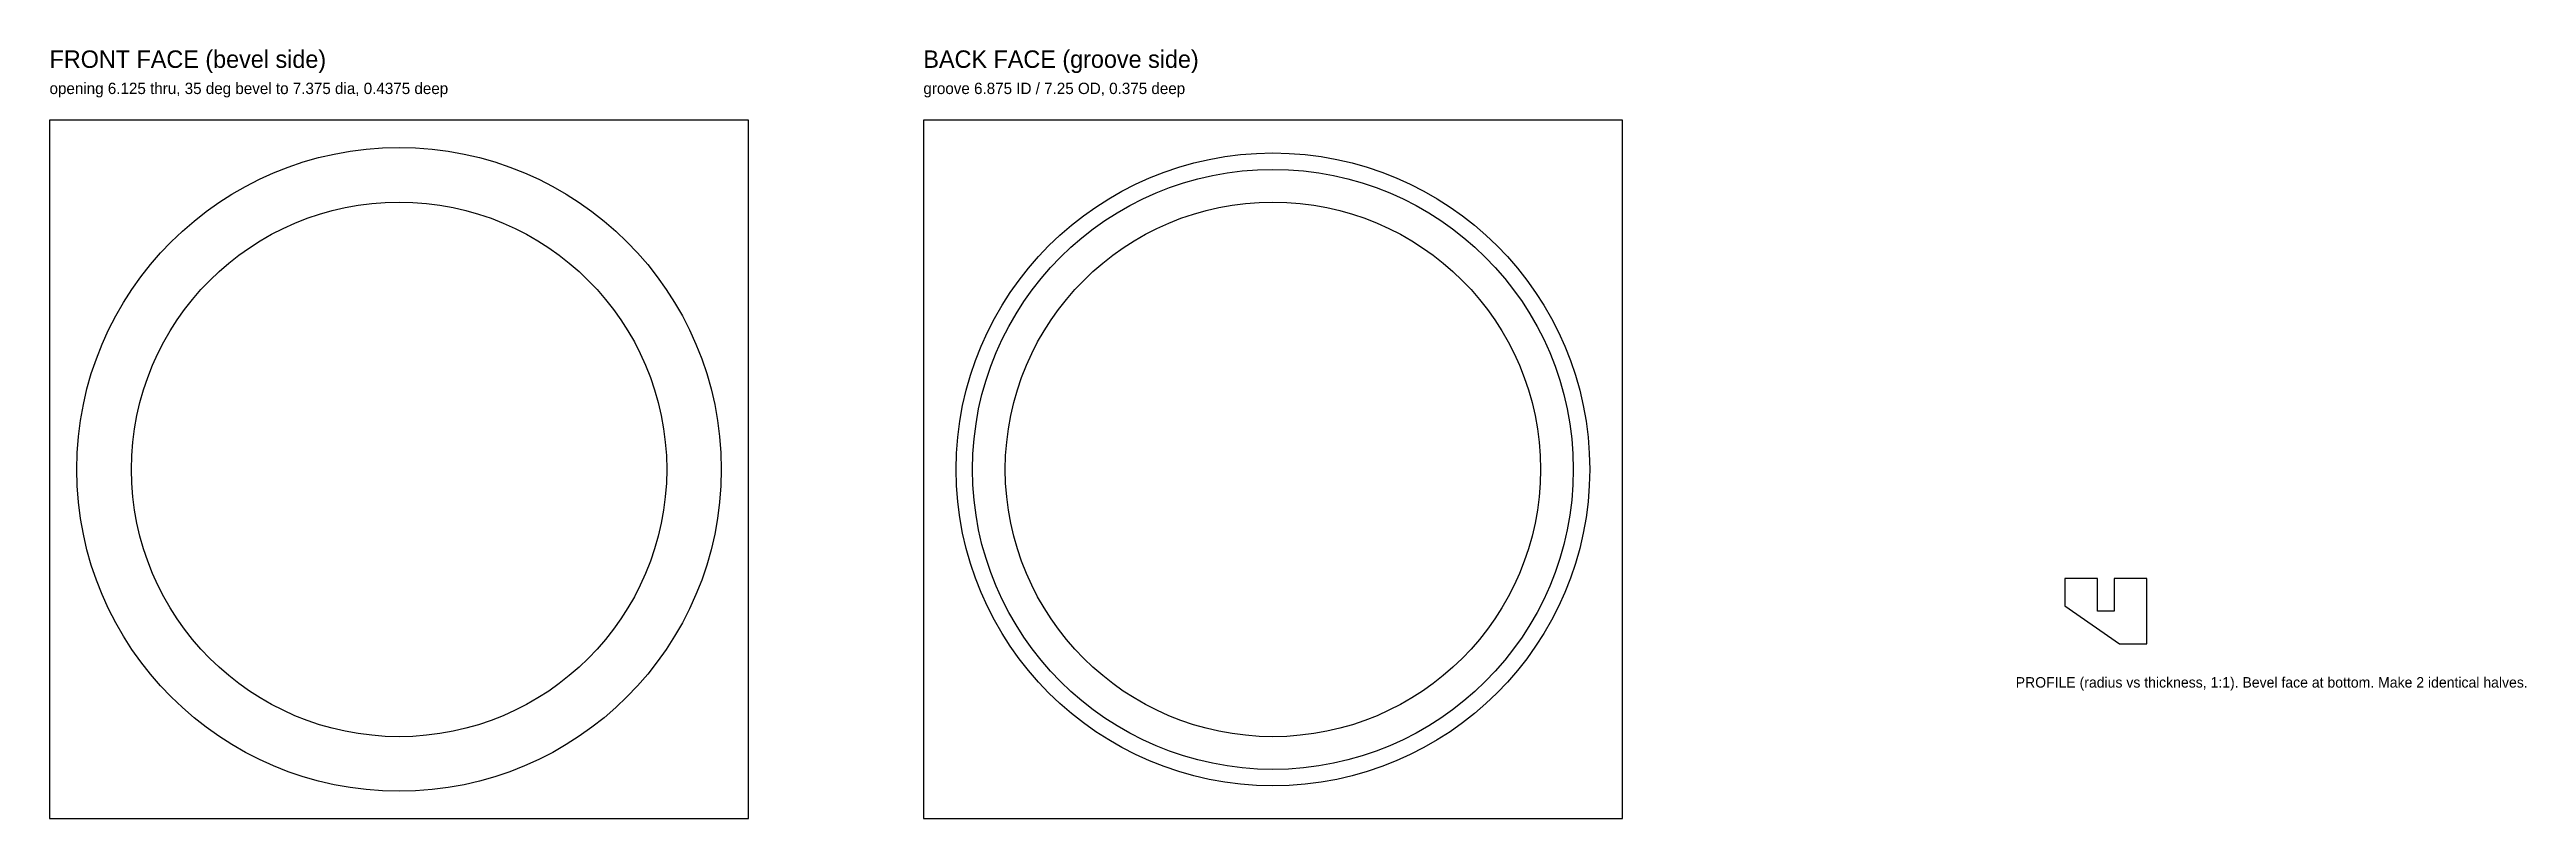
# Model space of a CAD drawing. Header units: inches. Extents: x 0 to 28.3, y 0 to 8.8.
import ezdxf

# ---------------------------------------------------------------- set-up
doc = ezdxf.new("R2010")
doc.units = ezdxf.units.IN
for name, color, linetype in [('BEVEL_EDGE', 3, 'Continuous'), ('GROOVE', 5, 'Continuous'), ('NOTES', 8, 'Continuous'), ('OPENING', 1, 'Continuous'), ('OUTLINE', 7, 'Continuous'), ('PROFILE', 6, 'Continuous')]:
    doc.layers.add(name, color=color, linetype=linetype)

msp = doc.modelspace()

# ---------------------------------------------------------------- linework, layer by layer
at = {"layer": 'BEVEL_EDGE'}
msp.add_circle((4, 4), 3.6875, dxfattribs=at)
at = {"layer": 'GROOVE'}
for radius in [3.625, 3.4375]:
    msp.add_circle((14, 4), radius, dxfattribs=at)
at = {"layer": 'OPENING'}
for centre in [(4, 4), (14, 4)]:
    msp.add_circle(centre, 3.0625, dxfattribs=at)
at = {"layer": 'OUTLINE'}
for points in [[(0, 0), (8, 0), (8, 8), (0, 8)], [(10, 0), (18, 0), (18, 8), (10, 8)]]:
    msp.add_lwpolyline(points, close=True, dxfattribs=at)
at = {"layer": 'PROFILE'}
msp.add_lwpolyline([(24, 2), (24, 2.75), (23.625, 2.75), (23.625, 2.375), (23.4375, 2.375), (23.4375, 2.75), (23.0625, 2.75), (23.0625, 2.4375), (23.6875, 2)], close=True, dxfattribs=at)

# ---------------------------------------------------------------- texts
at = {"layer": 'NOTES'}
for s, height, p in [('FRONT FACE (bevel side)', 0.2, (0, 8.6)), ('BACK FACE (groove side)', 0.2, (10, 8.6)), ('opening 6.125 thru, 35 deg bevel to 7.375 dia, 0.4375 deep', 0.13, (0, 8.3)), ('groove 6.875 ID / 7.25 OD, 0.375 deep', 0.13, (10, 8.3)), ('PROFILE (radius vs thickness, 1:1). Bevel face at bottom. Make 2 identical halves.', 0.12, (22.5, 1.5))]:
    msp.add_text(s, height=height, dxfattribs=at).set_placement(p)

doc.saveas('drawing.dxf')
